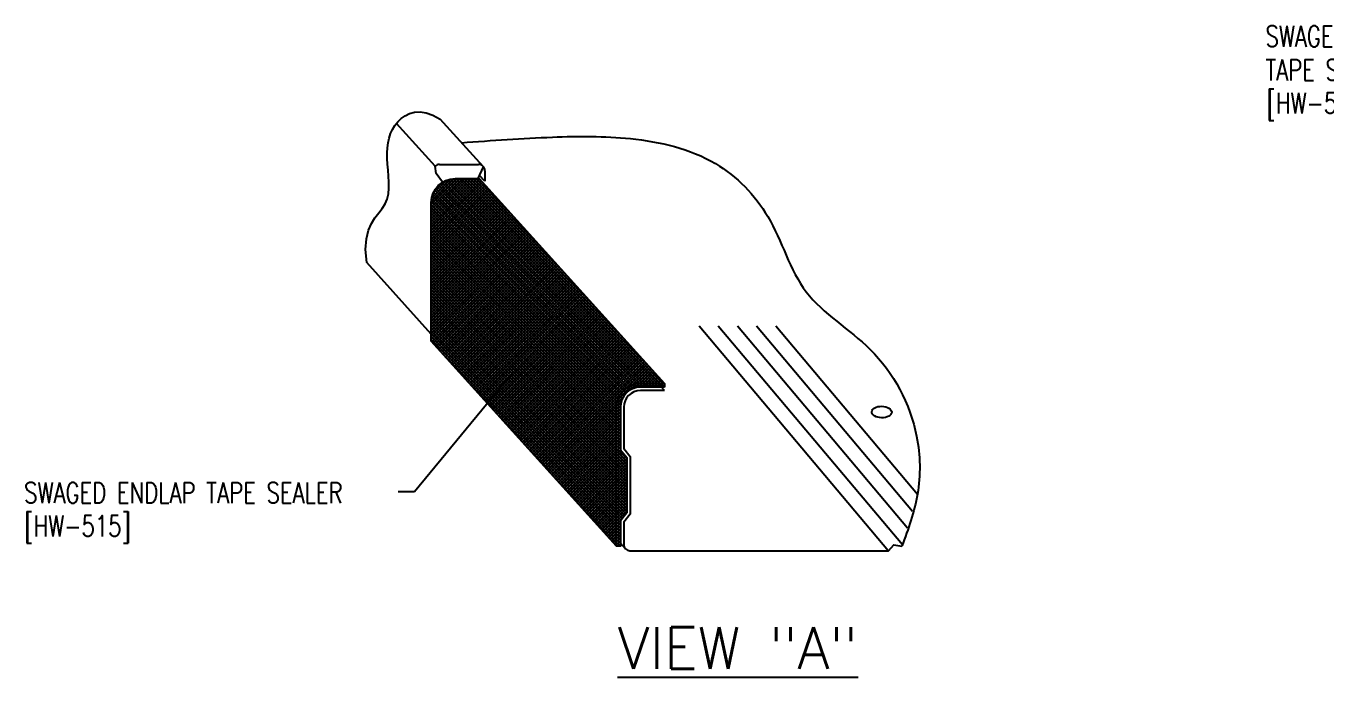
# Model space of a CAD drawing. Header units: inches. Extents: x -1 to 222, y 2 to 90.
# Drawn here: x -1.27 to 22.2, y 30.97 to 42.73 of the extents above; entities that cross this region are included whole.
import ezdxf

# ---------------------------------------------------------------- set-up
doc = ezdxf.new("R2010")
doc.units = ezdxf.units.IN
doc.header["$MEASUREMENT"] = 0
for name, color, linetype in [('PANEL', 11, 'Continuous'), ('TAPE', 8, 'Continuous'), ('TEXT', 2, 'Continuous')]:
    doc.layers.add(name, color=color, linetype=linetype)
doc.styles.add('TEXT', font='SIMPLEX', dxfattribs={"width": 0.75, "height": 6})
doc.styles.add('TEXT1', font='ROMANS.shx', dxfattribs={"width": 0.75, "height": 0.375})
doc.dimstyles.new('DETAIL$7', dxfattribs={"dimscale": 4, "dimtxt": 6, "dimasz": 0.125, "dimexe": 0.0625, "dimexo": 0.125, "dimgap": 0.0625, "dimtad": 1, "dimdec": 5, "dimzin": 3, "dimdsep": 46, "dimlunit": 4, "dimtxsty": 'TEXT', "dimblk": 'ARCHTICK', "dimcen": 0.0625, "dimclrd": 7, "dimclre": 7, "dimclrt": 2, "dimadec": 0, "dimazin": 0, "dimtfac": 0.666667, "dimtdec": 5, "dimtmove": 0, "dimatfit": 3, "dimfxl": 0, "dimfrac": 2, "dimtolj": 1, "dimtzin": 3, "dimarcsym": 0})

# ---------------------------------------------------------------- blocks, each defined once
blk = doc.blocks.new('dsc-HW-515')
at = {"layer": 'TEXT', "style": 'TEXT1', "width": 0.75}
for s, p in [('SWAGED ENDLAP TAPE SEALER', (0, 0)), ('[HW-515]', (0, -0.6))]:
    blk.add_text(s, height=0.375, dxfattribs=at).set_placement(p)
at = {"layer": 'TEXT', "style": 'TEXT1', "flags": 1}
for tag, p in [('COLOR', (0, -1.2)), ('CALC', (0, -1.2)), ('OPT1', (0, -1.2)), ('OPT2', (0, -1.2)), ('OPT3', (0, -1.2)), ('GAGE', (0, -1.2)), ('SHPLN', (0, -1.2)), ('PART', (0, -1.2)), ('DESCRIPTION', (0, -1.2)), ('MULTIPLE', (0, -1.2)), ('SPARE1', (0, -1.8)), ('SPARE2', (0, -1.8)), ('SPARE3', (0, -1.8)), ('SPARE4', (0, -1.8)), ('SPARE5', (0, -1.8)), ('SPARE6', (0, -1.8)), ('SPARE7', (0, -1.8)), ('SPARE8', (0, -1.8)), ('SPARE9', (0, -1.8)), ('SPARE10', (0, -1.8))]:
    blk.add_attdef(tag, p, '', height=0.375, dxfattribs=at)

msp = doc.modelspace()

# ---------------------------------------------------------------- hatches: boundary and pattern name
at = {"layer": 'TAPE'}
h = msp.add_hatch(dxfattribs=at)
h.set_pattern_fill('ANSI37', color=256, scale=0.3, style=0)
edge = h.paths.add_edge_path()
edge.add_line((9.39222, 35.84554), (9.39222, 33.33697))
edge.add_line((9.39222, 33.33697), (6.04847, 37.03479))
edge.add_line((6.04847, 37.03479), (6.04847, 39.54336))
edge.add_arc((6.47802, 39.54329), 0.42955, 90.006587, 179.989629, ccw=False)
edge.add_line((6.47797, 39.97284), (6.91323, 39.97288))
edge.add_line((6.91323, 39.97288), (10.25699, 36.27506))
edge.add_line((10.25699, 36.27506), (9.82172, 36.27502))
edge.add_arc((9.82177, 35.84547), 0.42955, 90.006587, 179.989629)
h = msp.add_hatch(dxfattribs=at)
h.set_pattern_fill('ANSI37', color=256, scale=0.3, style=0)
edge = h.paths.add_edge_path()
edge.add_line((10.257, 36.20559), (9.82173, 36.20554))
edge.add_arc((9.82177, 35.84547), 0.36008, 90.006587, 179.988673)
edge.add_line((9.4617, 35.84554), (9.4617, 35.07805))
edge.add_line((9.4617, 35.07805), (9.57746, 34.93441))
edge.add_line((9.57746, 34.93441), (9.57746, 33.9374))
edge.add_line((9.57746, 33.9374), (9.4617, 33.79376))
edge.add_line((9.4617, 33.79376), (9.4617, 33.33697))
edge.add_line((9.4617, 33.33697), (9.39222, 33.33697))
edge.add_line((9.39222, 33.33697), (9.39222, 35.84554))
edge.add_arc((9.82177, 35.84547), 0.42955, 90.006587, 179.989629, ccw=False)
edge.add_line((9.82172, 36.27502), (10.25699, 36.27506))
edge.add_line((10.25699, 36.27506), (10.257, 36.20559))

# ---------------------------------------------------------------- linework, layer by layer
at = {"layer": 'PANEL'}
for p, q in [((6.11752, 40.19571), (5.42022, 40.96684)), ((6.98196, 40.19431), (6.21002, 41.04799)), ((6.13801, 40.06582), (6.11752, 40.19571)), ((6.19646, 40.22843), (6.90162, 40.2284)), ((6.89302, 39.97288), (6.99141, 40.18315)), ((6.24923, 39.90684), (6.13801, 40.06582)), ((7.01328, 39.92601), (6.91958, 40.02964)), ((7.01328, 40.11285), (7.01328, 39.92601)), ((7.01328, 39.96965), (7.01328, 39.92601)), ((6.04847, 37.16519), (4.88195, 38.45522)), ((10.8831, 37.31611), (14.30065, 33.25437)), ((11.22866, 37.31611), (14.55119, 33.3673)), ((11.57423, 37.31611), (14.64289, 33.66902)), ((11.91979, 37.31611), (14.73459, 33.97075)), ((12.26536, 37.31611), (14.82387, 34.27534)), ((10.25603, 36.1448), (10.20107, 36.20558)), ((9.55523, 33.2871), (9.4617, 33.39054))]:
    msp.add_line(p, q, dxfattribs=at)
msp.add_lwpolyline([(4.88195, 38.45522), (4.86324, 38.69366), (4.87591, 38.88613), (4.9129, 39.04049), (4.96716, 39.16459), (5.03163, 39.26629), (5.09923, 39.35345), (5.16292, 39.43392), (5.21562, 39.51555), (5.25197, 39.60462), (5.27325, 39.70099), (5.28247, 39.80293), (5.28261, 39.90873), (5.27665, 40.01666), (5.26759, 40.125), (5.25839, 40.23202), (5.25206, 40.33599), (5.25115, 40.43549), (5.25651, 40.53019), (5.26856, 40.62008), (5.28771, 40.70513), (5.31439, 40.78531), (5.34902, 40.8606), (5.39202, 40.93098), (5.44381, 40.99641), (5.50477, 41.05631), (5.5752, 41.10781), (5.65532, 41.14747), (5.74538, 41.17186), (5.84564, 41.17754), (5.95634, 41.16108), (6.07771, 41.11904), (6.21002, 41.04799)], dxfattribs=at)
msp.add_lwpolyline([(10.25603, 36.1448), (9.82174, 36.14476, 0.41411638), (9.52248, 35.84553), (9.52248, 35.09949), (9.63824, 34.95585), (9.63824, 33.91596), (9.52248, 33.77232), (9.52248, 33.36614, 0.41433848), (9.63429, 33.25437), (14.30065, 33.25437), (14.39594, 33.36041), (14.54212, 33.33743)], format="xyb", dxfattribs=at)
for centre, radius, start, end in [((6.1965, 40.11676), 0.11167, 90.020734, 135.010929), ((6.90161, 40.11667), 0.11173, 358.044625, 89.997805)]:
    msp.add_arc(centre, radius, start, end, dxfattribs=at)
msp.add_ellipse((14.17854, 35.75807), major_axis=(0.17995, -0.00409), ratio=0.57735027, dxfattribs=at)
msp.add_spline([(6.59599, 40.62115), (8.23423, 40.72216), (9.6423, 40.69517), (11.17767, 40.24302), (12.11987, 39.29047), (12.81476, 37.92766), (13.96839, 36.88984), (14.80697, 35.32136), (14.82387, 34.27534), (14.54212, 33.33743)], degree=3, dxfattribs=at)
at = {"layer": 'TAPE'}
msp.add_lwpolyline([(9.39222, 33.33697), (6.04847, 37.03479), (6.04847, 39.54336, -0.41412688), (6.47797, 39.97284), (6.91323, 39.97288), (10.25699, 36.27506)], format="xyb", dxfattribs=at)
msp.add_lwpolyline([(10.257, 36.20559), (9.82173, 36.20554, 0.41412199), (9.4617, 35.84554), (9.4617, 35.07805), (9.57746, 34.93441), (9.57746, 33.9374), (9.4617, 33.79376), (9.4617, 33.33697), (9.39222, 33.33697), (9.39222, 35.84554, -0.41412688), (9.82172, 36.27502), (10.25699, 36.27506)], format="xyb", close=True, dxfattribs=at)

# ---------------------------------------------------------------- block references
at = {"layer": 'TEXT'}
msp.add_blockref('dsc-HW-515', (-1.30294, 34.11312), dxfattribs=at)

# ---------------------------------------------------------------- texts
at = {"layer": 'TEXT', "style": 'TEXT1', "width": 0.75}
for s, p in [('SWAGED ENDLAP', (21.10277, 42.35356)), ('TAPE SEALER', (21.10277, 41.74642)), ('[HW-515]', (21.1217, 41.14871))]:
    msp.add_text(s, height=0.375, dxfattribs=at).set_placement(p)
at = {"layer": 'TEXT', "color": 2, "style": 'TEXT1'}
msp.add_text('%%UVIEW "A"', height=0.75, dxfattribs=at).set_placement((9.41065, 31.12375))

# ---------------------------------------------------------------- leaders
at = {"layer": 'TEXT'}
msp.add_leader([(7.52502, 36.48035), (5.7425, 34.31821), (5.45214, 34.31821)], dimstyle='DETAIL$7', dxfattribs=at)

doc.saveas('drawing.dxf')
